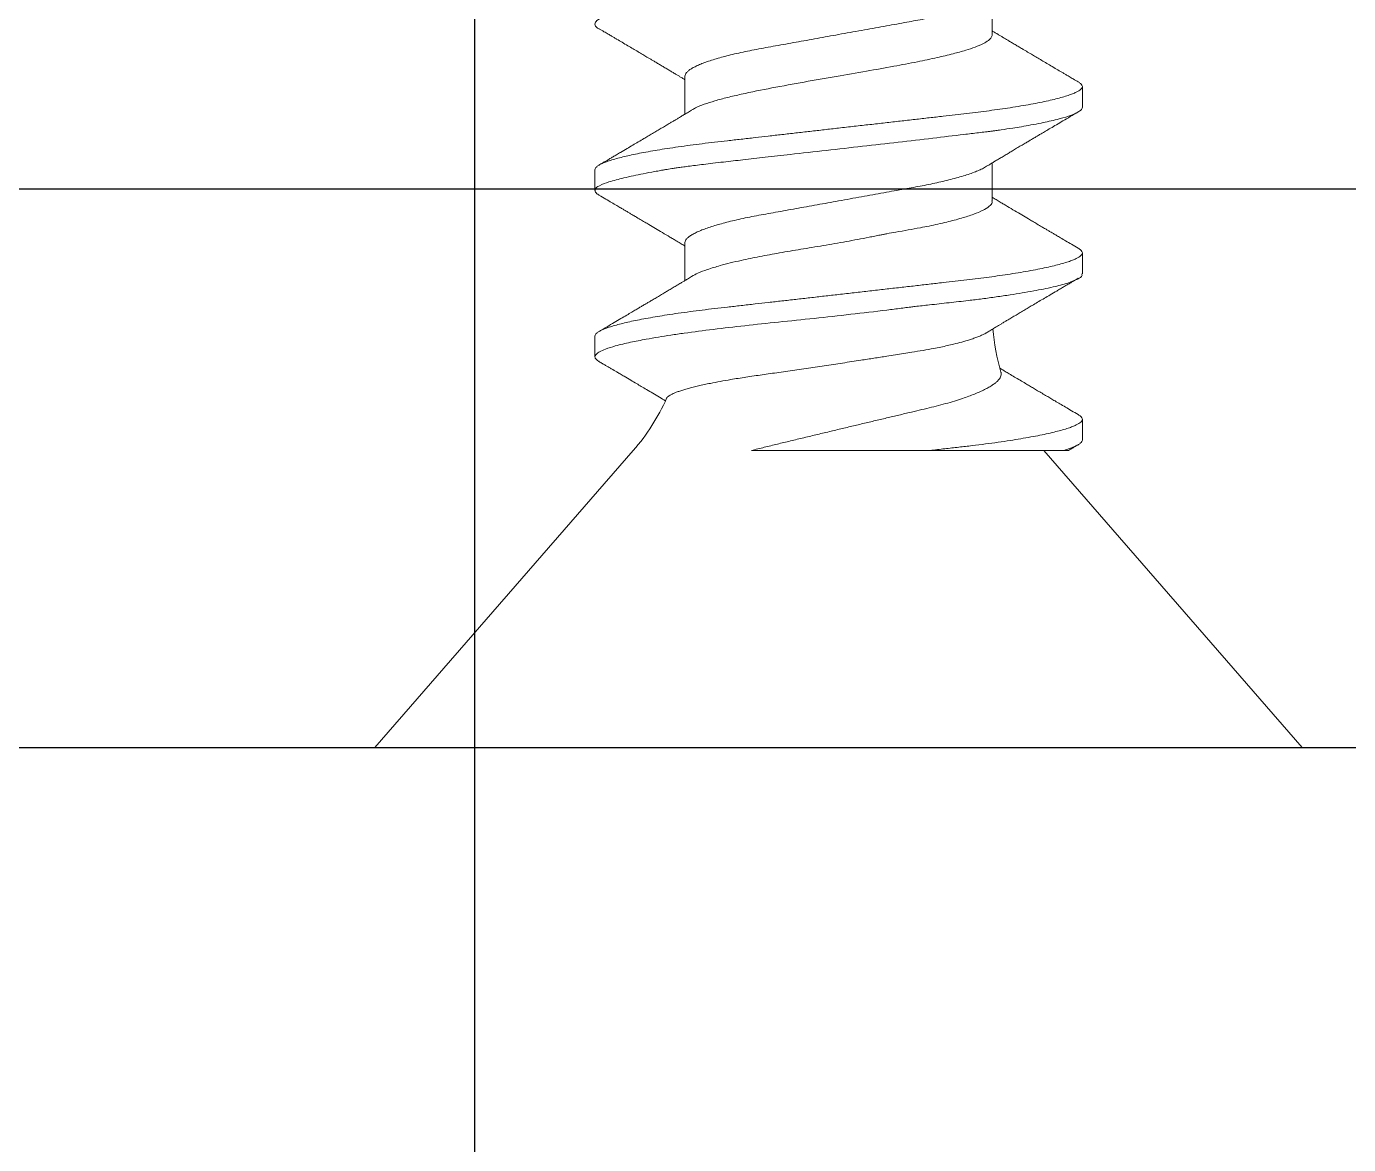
# Model space of a CAD drawing. Extents: x -82 to 113, y -82 to 93.
# Drawn here: x 8.2933 to 8.7381, y 75.648 to 76.0244 of the extents above; entities that cross this region are included whole.
import ezdxf

# ---------------------------------------------------------------- set-up
doc = ezdxf.new("R2010")
doc.units = 0
doc.header["$MEASUREMENT"] = 0
doc.linetypes.add('SLD-Solid', pattern=[0])
doc.layers.get('0').update_dxf_attribs({"linetype": 'CONTINUOUS'})
for name, color, linetype in [('Ballons', 7, 'CONTINUOUS'), ('HANDLE_SET', 7, 'CONTINUOUS'), ('INERTIA', 7, 'CONTINUOUS'), ('VENT', 5, 'CONTINUOUS')]:
    doc.layers.add(name, color=color, linetype=linetype)

# ---------------------------------------------------------------- blocks, each defined once
blk = doc.blocks.new('FGSFG FG')
at = {"layer": 'HANDLE_SET', "color": 7}
blk.add_line((-67.66218615209425, 44.74863545115808), (-67.66218615209425, 43.99863545115809), dxfattribs=at)
blk = doc.blocks.new('NO 8 2 IN')
at = {"color": 7, "linetype": 'SLD-Solid', "lineweight": 15}
for p, q in [((0.09999999145821903, 0.06907132791545934), (0, 0.1559999962080667)), ((0, 0.1559999962080667), (0, -0.1559999962080667)), ((0.1384999867029961, 0.08200000106232608), (0.1314999609012233, 0.08200000106232608)), ((0.1944999731197044, 0.08200000106232608), (0.1875306736296523, 0.08200000106232608)), ((0.1699999561460004, 0.05168910871633869), (0.1572065172702253, 0.05168910871633869)), ((0.2260000158951954, 0.05168910871633869), (0.2132065770194203, 0.05168910871633869)), ((0.09999999145821903, -0.0307500003983705), (0.09999999145821903, 0.02933834087264842)), ((0.09999999145821903, -0.07558210228577167), (0.09999999145821903, -0.0307500003983705)), ((0.1839741213819082, -0.05168910871633869), (0.196793446625307, -0.05168910871633869)), ((0.2399999941662543, -0.05168910871633869), (0.2527934330420152, -0.05168910871633869)), ((0, -0.1559999962080667), (0.09999999145821903, -0.06907132791545934)), ((0.1035000043591197, -0.08200000106231897), (0.1104999568283915, -0.08200000106231897)), ((0.1594741777406909, -0.08200000106231897), (0.1665000165776007, -0.08200000106231897)), ((0.2154999771925361, -0.08200000106231897), (0.2225000029943089, -0.08200000106231897))]:
    blk.add_line(p, q, dxfattribs=at)
for centre, radius, start, end in [((0.1464909014147793, 0.122552921110632), 0.07086385199297013, 228.9999571178341, 245.9076198979375), ((0.1464906196880236, -0.122551620626524), 0.07086249542723853, 94.49494487885796, 106.5443018557016)]:
    blk.add_arc(centre, radius, start, end, dxfattribs=at)
for points, knots in [([(0.1299447988665889, 0.08061997533783227), (0.1297125498309271, 0.08022454601310613), (0.1292794363266125, 0.0794871230134575), (0.1286765320544703, 0.07846125738213061), (0.1281557673755742, 0.07757553814359142), (0.1277235673456119, 0.07684071070507059), (0.1273857579292326, 0.07626646625949007), (0.1271308022831334, 0.07583327076351765), (0.1269131362403471, 0.0754635098300227), (0.1266878004353487, 0.07508067884962344), (0.1263028386792371, 0.07442703338222145), (0.1257303569399539, 0.07345512247375297), (0.1248012390435491, 0.07187917074166705), (0.1237142603298338, 0.07003719862174052), (0.122576220165115, 0.06811119564801515), (0.1215190573926179, 0.06632444636067447), (0.1204398166227634, 0.06450268312571694), (0.1192241471490405, 0.06245388409161734), (0.1179699605253148, 0.060343849567154), (0.1171215001429715, 0.05892055062211199), (0.1167239782613052, 0.05825370454823542)], [0, 0, 0, 0, 0.052951633487915, 0.09874774064774608, 0.1373950152316767, 0.1715898868685709, 0.1971836595412016, 0.214323016673465, 0.2296294981522495, 0.2467269079935748, 0.2656160702182413, 0.3172203308732761, 0.3769710709881109, 0.4768559678760206, 0.5641776612114412, 0.6352811096464577, 0.7165722772879081, 0.8086716328903992, 0.9103585575796975, 1, 1, 1, 1]), ([(0.1299431855518947, 0.08059290648386508), (0.1299875694401464, 0.08067640386862962), (0.1301596087130577, 0.08100005350667061), (0.1305082315479069, 0.0814471984310714), (0.1309820910516208, 0.08190183308330035), (0.1313426805076432, 0.08197018681770629), (0.1314999609012233, 0.08200000106232608)], [0, 0, 0, 0, 0.1299555311910489, 0.5037290778495254, 0.7835386347135991, 0.9999999999999999, 0.9999999999999999, 0.9999999999999999, 0.9999999999999999]), ([(0.1314999609012233, 0.08200000106232608), (0.1316364636657994, 0.08197794809272096), (0.1320094223726613, 0.08191769402350957), (0.1326290693128129, 0.08135986247133076), (0.1333862360036449, 0.08020409605542511), (0.1342962284850273, 0.07805747952176745), (0.1353637434406778, 0.07457881843013325), (0.1364353442409794, 0.07000849029981993), (0.1373829724405482, 0.06516096060795462), (0.1381702610262892, 0.06062636382955588), (0.1388438321155832, 0.05634578328879059), (0.1397346232057544, 0.05021261454692905), (0.1408110820900959, 0.04192058922216546), (0.1420426435752091, 0.03134494368170238), (0.1432457296283189, 0.02000551506457526), (0.1444628215725743, 0.008122608033581002), (0.1458021682936135, -0.004044253345163895), (0.14685403748868, -0.01299416327996283), (0.1475591487180452, -0.018647184994947), (0.1478511435030896, -0.02096255229930932), (0.148099209962183, -0.02284132925982618), (0.1482922125301513, -0.0243963945645973), (0.1485791460729757, -0.02684890828478359), (0.1490587024251795, -0.03114149814172151), (0.1497239600494993, -0.03711338766553496), (0.1503916510422414, -0.04303109446784248), (0.1510445213328495, -0.04831715250525548), (0.151674554843737, -0.05302022063921896), (0.1525268298038895, -0.05880553053658133), (0.1535825344117399, -0.0652216992434731), (0.1548641900947132, -0.07161952066379484), (0.1561319660665959, -0.07675906902191088), (0.1573443098650387, -0.07967133767331802), (0.1584749804905243, -0.08208131755350934), (0.159313626932061, -0.08184188260664627), (0.1594741777406909, -0.08179604508510607)], [0, 0, 0, 0, 0.002436779833174595, 0.006657874353961282, 0.01421868672516791, 0.02720914922809306, 0.04803453915741253, 0.07925373188742067, 0.1110036170072214, 0.1362896439037511, 0.1614808382700574, 0.1884259294866023, 0.2470211783691986, 0.310873626941449, 0.3786587705491661, 0.4507630535462064, 0.5243010734706199, 0.5973605121414352, 0.6117728129017896, 0.6260887239669889, 0.6390577504357349, 0.6456328726961934, 0.6540867167948796, 0.6831765518514848, 0.7228072355027095, 0.7614499417818135, 0.7895788492458958, 0.817976354200703, 0.8462139143229713, 0.8941357350118423, 0.9337005836036578, 0.9641695958357658, 0.9851582280043747, 0.997158685260716, 1, 1, 1, 1]), ([(0.1384999867029961, 0.08200000106232608), (0.1386724533317647, 0.08196349449168139), (0.1390750389981577, 0.08187827787802604), (0.1395935395387795, 0.08133528623178421), (0.1401260676283727, 0.08054913797776919), (0.1406738676803769, 0.07943017572898725), (0.1412393541392873, 0.0779987143192784), (0.1418176163282965, 0.07624207688603235), (0.1423861553527388, 0.07423774006008443), (0.1429446992836318, 0.07200956100077605), (0.1434914148396729, 0.06958508378651374), (0.1440369570233315, 0.06692234421613108), (0.1445784114934554, 0.06403632103381796), (0.1451129076828721, 0.06094410050750554), (0.1456550429188326, 0.05755774962437243), (0.146199130694356, 0.05388883276329182), (0.146740191113139, 0.04995242542441503), (0.1472620707602061, 0.04587420180742185), (0.1477613060913683, 0.0416660950228831), (0.1482524455834806, 0.03730864464659334), (0.1487691901920414, 0.03278019303169089), (0.1492893549812635, 0.02820666911772207), (0.1498119487666969, 0.02361622612641412), (0.150333042036749, 0.01903810337838507), (0.150865023634168, 0.01436439371811815), (0.151405313278417, 0.009617549077468368), (0.1519512210050209, 0.004821245794730089), (0.1525165641184998, -0.0001460674672060236), (0.1530984129399258, -0.005256937378653959), (0.1536929519735111, -0.01048157883129619), (0.154280420808206, -0.01564220882433176), (0.1548569867459122, -0.02070850073974384), (0.1554197600636087, -0.02565189376670673), (0.155965377173473, -0.03044628400747484), (0.1564776976149176, -0.03494768042786944), (0.1569567676392438, -0.03915307391722678), (0.1574034921650735, -0.04309137360620952), (0.1578685777227378, -0.04691145458202328), (0.1583504994022462, -0.05062655602603883), (0.1588491058451211, -0.05421831211912576), (0.1593765234118365, -0.05776147172468882), (0.1599320456369071, -0.06122188913800386), (0.1605159464188546, -0.0645643491340806), (0.1611072280618941, -0.06765779615168555), (0.1617024122780606, -0.07048063475897948), (0.1622977060630717, -0.0730144936060384), (0.1628891951140332, -0.07524463005788817), (0.1634604314268273, -0.07711913286951955), (0.1640064398629306, -0.078649123824448), (0.1645205388039699, -0.07985124339052163), (0.1650195519624447, -0.08078510229420033), (0.1655054480254137, -0.08145634388016987), (0.1659824208546183, -0.08188354207678827), (0.1665162083721441, -0.0820560899478977), (0.167074405963092, -0.0818554446765134), (0.1675958362830414, -0.08134711625199031), (0.167887282997313, -0.08088549119509736), (0.1680552519447076, -0.08061944367730689)], [0, 0, 0, 0, 0.003053041804796326, 0.00712665910098148, 0.01268559978564752, 0.01994020228874575, 0.02898601760754042, 0.03985719242252929, 0.05254717717395674, 0.0657438896532322, 0.08038401086266905, 0.09639812591051766, 0.1137011059747596, 0.132194258165944, 0.151767711231826, 0.1742126885035008, 0.1976387190599179, 0.2218774245609422, 0.2467585352297642, 0.27241052834526, 0.2992512803969839, 0.3271814543469561, 0.3536304652481539, 0.3807726868013054, 0.4084838705592577, 0.4366304165320674, 0.4650714020994958, 0.4936608940648544, 0.5248443302132466, 0.5558350544333416, 0.586444485761449, 0.6164915792168411, 0.6458066343717163, 0.67423390543532, 0.7016344910244031, 0.7257463716358454, 0.7489179427877765, 0.7715709978855789, 0.7936484484721212, 0.8150192993110256, 0.8355541922772367, 0.8568551435520806, 0.8768583401784471, 0.8954227787920458, 0.9124243029017604, 0.9277587137155479, 0.9413449981261897, 0.9531286887944926, 0.9623258344785964, 0.9699960242205882, 0.9761804016872487, 0.9809714226218694, 0.9845576800229517, 0.9873326926523425, 0.9903857344571387, 0.9944590280687077, 1, 1, 1, 1]), ([(0.1585581816556783, 0.04944529963701427), (0.1582751427767448, 0.04991459924142561), (0.1577661794655398, 0.05075849843116487), (0.1570898715445423, 0.05188271974578385), (0.15656814018989, 0.05275120139005196), (0.1561493738144293, 0.05344880841722244), (0.1557814272143361, 0.05406251989347055), (0.15527681435006, 0.05490470263161029), (0.1546197799976454, 0.05600267660661018), (0.1538525326135129, 0.05728696805380906), (0.1530783336776267, 0.05858471920861774), (0.1522775098240174, 0.05992870762505476), (0.1514355825819109, 0.0613440719800451), (0.150634380117836, 0.06269238397034371), (0.1499411320294541, 0.06386077220327024), (0.1492873038551465, 0.06496333111261521), (0.1486607893394591, 0.06602100766960461), (0.1480157040080456, 0.06711069644481427), (0.1473249054005237, 0.06827870804414005), (0.1464981405700314, 0.06967756395935965), (0.1454967232556896, 0.07137399886901363), (0.1443367208653399, 0.07334107812047108), (0.1430350929195612, 0.07555094294074394), (0.1415920095987246, 0.07800375073652077), (0.1405835740670653, 0.07972045016553153), (0.140055588732551, 0.08061926034609002)], [0, 0, 0, 0, 0.04535345663950105, 0.08155503424704788, 0.1085721063550159, 0.1291963390448691, 0.1488883750525349, 0.1677883074909219, 0.2104441494341459, 0.2547773163689263, 0.291591385263214, 0.3354985098773619, 0.3842465686158539, 0.427876049384909, 0.4652912663249477, 0.4966754030620166, 0.5339551830299409, 0.5670227377277334, 0.6014694237008759, 0.6462538896925416, 0.7014923322669651, 0.764493193833135, 0.8352364602527409, 0.9137349588359955, 1, 1, 1, 1]), ([(0.1859447852832972, 0.08061997533783227), (0.1854987370311392, 0.0798605874926821), (0.1846644708022325, 0.07844026663996573), (0.1834985453055253, 0.07645805937747241), (0.1825056011985851, 0.07477097622028595), (0.1816964297309909, 0.07339763827524592), (0.1810647352047283, 0.07232606529125718), (0.1806036998431466, 0.07154459439895788), (0.1802572132997824, 0.07095722785863501), (0.1798812733840123, 0.07032047961087784), (0.1793748396967487, 0.06946275551907632), (0.1786368711558026, 0.06821401677982664), (0.1777834277493611, 0.06677086193786153), (0.1768933939120672, 0.06526808859693034), (0.1758874750275652, 0.06357147135791763), (0.1747131245221993, 0.0615937896635117), (0.1733083178176855, 0.0592326989576506), (0.1721054308901131, 0.05721611705328655), (0.171130680891622, 0.05558555559330358), (0.1703761648306568, 0.05432524166808861), (0.1695961707043381, 0.0530243120687075), (0.1690542991302664, 0.0521231110821887), (0.1687933434182298, 0.05168910871633869)], [0, 0, 0, 0, 0.07855665305330145, 0.1469284149919592, 0.2051272519098963, 0.2531707687087102, 0.289109734572279, 0.3160815592401963, 0.3341030798233538, 0.3499382067705092, 0.3820387193985366, 0.4229511664051016, 0.4793200299279122, 0.5315903441337353, 0.5787415364537605, 0.6552549865268392, 0.7367524087462035, 0.823804968781845, 0.8647005193028802, 0.9062023659542691, 0.9548287277804288, 1, 1, 1, 1]), ([(0.1859334187479362, 0.08040543198292482), (0.1861196361583666, 0.08085359655296287), (0.1864749550411773, 0.08170873321265759), (0.1882620776532917, 0.08221995883975097), (0.1894686769048093, 0.0798906941597437), (0.1905897427781156, 0.07683565036900575), (0.1918830559375806, 0.07177886968232627), (0.1929600939354401, 0.06667695787758277), (0.1937577934030514, 0.06250648479764465), (0.1941826019197492, 0.06018672041349049), (0.1944012612399462, 0.05897019422796035), (0.1945118328769695, 0.05834831387994655), (0.1945674848652459, 0.05803402866639829), (0.1945954487009658, 0.05787606271369583), (0.1946093850147577, 0.05779685903329579), (0.1946165259085433, 0.05775723679581546), (0.1946198490897757, 0.05773737016547642), (0.1946216735791069, 0.05772746443656018), (0.1946225609167982, 0.05772250534772638), (0.1946229279173792, 0.05772001085842504), (0.1946232301172017, 0.0577187850654326), (0.1946233165916738, 0.0577180700119726), (0.1947209958427152, 0.05702696801402851), (0.1949248577006131, 0.05588430017559887), (0.1951644725724293, 0.05417322055102858), (0.1954019510017275, 0.05248066189087552), (0.1956716635659035, 0.05045441822469598), (0.1959779717918764, 0.04807510124999226), (0.1963192050665725, 0.04532145000873555), (0.196696248048454, 0.04217242774323182), (0.1972041106585039, 0.03775874770224874), (0.1978693095566086, 0.03189945279162743), (0.1987210530588328, 0.02442027460490692), (0.1997856401368665, 0.01507840908119107), (0.201013974500114, 0.004154482848683472), (0.2023642938469266, -0.00797896947200627), (0.2037117056918021, -0.0199355513148376), (0.2050559408335175, -0.03130181513937913), (0.2061423988932489, -0.04029355025215864), (0.2068464904444625, -0.04621267020578301), (0.207182881480648, -0.04903106527036272), (0.20734677201213, -0.0504007822745578), (0.2074274747035361, -0.05107528508192871), (0.2074676291717878, -0.05140987193885849), (0.2074876367588274, -0.05157649266102027), (0.2074975179770746, -0.0516596445779598), (0.2075025413622598, -0.05170116625316723), (0.2075049399829254, -0.05172193237392975), (0.207506297543091, -0.05173229395313683), (0.2075068482378697, -0.05173749104559278), (0.2075072010736534, -0.0517400793280629), (0.2075073722117082, -0.05174137638392295), (0.2075286788594894, -0.05190395744559595), (0.2075740186369615, -0.05228346153829477), (0.2076624846159518, -0.05293192817538284), (0.2077742083233858, -0.05373973628977069), (0.2080480813568215, -0.05564665243461064), (0.2084454566837763, -0.05825271362298423), (0.2089959074102268, -0.06160688612572329), (0.2095545891959887, -0.06478113718998912), (0.2103326379088486, -0.06881495172729757), (0.2112668839499179, -0.07305321228755446), (0.2123564293968627, -0.07695060474728876), (0.2133058747364203, -0.07952319469882951), (0.2141273778764941, -0.0810088215803475), (0.214824916788487, -0.08184629966500978), (0.2153167813864059, -0.0819582900521425), (0.2154999771925361, -0.08200000106231897)], [0, 0, 0, 0, 0.00828845074597428, 0.01581507901074782, 0.02672048620210647, 0.04707251799393015, 0.0772242874328945, 0.1167162054532447, 0.1397296114376892, 0.1520024881708002, 0.1583234966551467, 0.1615291671475165, 0.1631432034974336, 0.1639530187747391, 0.1643586538577426, 0.1645616438710066, 0.164663117785229, 0.1647139165341493, 0.1647392916513048, 0.1647519792098827, 0.1647583631516287, 0.1647615185161206, 0.1647646738806126, 0.1770703859857242, 0.1852252404355373, 0.1952377209554454, 0.2072160027368819, 0.2212785303797302, 0.2375498642842925, 0.2561556074799554, 0.2772168201182965, 0.3159109080403847, 0.3601644708532791, 0.4099855791710543, 0.4817471341042423, 0.5540524004884345, 0.6253140839090918, 0.693968950102401, 0.7559244503271453, 0.7850618748224619, 0.7991050819273968, 0.8059875154392655, 0.8093929673849519, 0.8110866669125101, 0.8119312313364307, 0.8123528993218769, 0.8125635995347241, 0.8126689228853424, 0.8127215972148591, 0.812747908782662, 0.8127610910324318, 0.8127676688001978, 0.812770984399727, 0.8156531777654309, 0.8195086413399334, 0.8243141526137772, 0.8300368084685774, 0.8534873806216131, 0.8708087910204382, 0.8899881601963752, 0.9103302561517586, 0.9432762245736602, 0.9664544181845162, 0.9818009556243544, 0.9912697367405409, 0.9967483985993791, 1, 1, 1, 1]), ([(0.1944999731197044, 0.08200000106232608), (0.1946724395910167, 0.0819634944153691), (0.1950750248898316, 0.08187827762357358), (0.1955935293579785, 0.08133528788073363), (0.1961260399871065, 0.08054911909237461), (0.1966739699068825, 0.07943021710258336), (0.1972392826470326, 0.07799867384084536), (0.1978177403223924, 0.07624211343684095), (0.1983860834850617, 0.0742377099004159), (0.198944792480404, 0.07200957655027196), (0.1994914843928086, 0.06958509003885638), (0.2000369198201923, 0.06692233457100372), (0.2005784052254, 0.06403632246496471), (0.2011128918605323, 0.06094410007741402), (0.2016550304802109, 0.0575577498124531), (0.2021991148518936, 0.05388883248056686), (0.2027401857205291, 0.04995242639713382), (0.2032620257012923, 0.04587419517077507), (0.2037614165918455, 0.0416661066493873), (0.2042524025379606, 0.03730863846258359), (0.2047691634224407, 0.03278018876141431), (0.2052894296799224, 0.02820667359839035), (0.2058120277830966, 0.02361623110243016), (0.2063330033237065, 0.01903809773572362), (0.2068650168966144, 0.01436439449735616), (0.2074052983954147, 0.00961754892951916), (0.2079512056261024, 0.004821245590356682), (0.2085165593885563, -0.0001460664595427374), (0.2090983627939522, -0.005256944322312052), (0.2096930744178138, -0.01048156613112639), (0.2102803376687774, -0.01564222230566514), (0.2108571173051956, -0.02070848711557716), (0.2114196773607091, -0.02565190719777632), (0.2119654983781913, -0.03044627145064993), (0.2124776541132718, -0.03494768660659275), (0.2129567595767554, -0.03915307331732976), (0.2134034836199561, -0.04309137293157761), (0.2138685399130935, -0.04691146087482423), (0.2143505764049962, -0.05062655074909372), (0.2148491857134331, -0.05421830535979666), (0.2153764858110918, -0.05776147895769412), (0.2159320351535712, -0.06122188876801715), (0.2165159426805729, -0.06456434732837124), (0.2171071779354321, -0.06765780784746056), (0.2177025227552747, -0.07048061714208131), (0.2182976618040726, -0.0730144912298627), (0.218889202454335, -0.07524467238338417), (0.2194603756684614, -0.0771190140934479), (0.2200065441193999, -0.07864946680057017), (0.2205204972812851, -0.07985019034840946), (0.2210195717223229, -0.08078796935416932), (0.2215053705223653, -0.08144908706278642), (0.2219826032604715, -0.0819015272481991), (0.2223428653778967, -0.08197009393362009), (0.2225000029943089, -0.08200000106231897)], [0, 0, 0, 0, 0.003092211960889366, 0.007218093272949579, 0.01284835449243052, 0.02019623040529291, 0.02935793955914598, 0.04036872856413336, 0.05322140404884617, 0.06658753559661566, 0.08141548778566562, 0.09763497398407892, 0.1151599491840987, 0.1338903662751096, 0.1537149443700252, 0.1764478879780453, 0.2001744716654723, 0.2247241568184872, 0.2499245408459148, 0.2759055964700662, 0.3030907121154588, 0.3313792762151861, 0.3581676247186004, 0.3856580282799504, 0.4137247431647994, 0.4422324059089231, 0.4710382858719559, 0.4999945775519937, 0.5315780934043494, 0.5629664742599616, 0.5939685714776743, 0.6244012149028942, 0.6540923292556502, 0.6828843681624209, 0.710636450537171, 0.7350576836526515, 0.7585265432522926, 0.7814702342997147, 0.8038309921977519, 0.8254760284611354, 0.8462743171868967, 0.8678485570832902, 0.8881083922964533, 0.9069110104060327, 0.9241307525691965, 0.9396618015085887, 0.9534223963005208, 0.9653572702910124, 0.9746725628390976, 0.982440985732714, 0.9887047080122521, 0.9935571971644248, 0.9971898053345207, 0.9999999999999999, 0.9999999999999999, 0.9999999999999999, 0.9999999999999999]), ([(0.2145581680723865, 0.04944541880229991), (0.2142686400721203, 0.04992542724144755), (0.2137245327420061, 0.05082750272296721), (0.2129625629810761, 0.05209443977540928), (0.2122903066046717, 0.05321388823499973), (0.2117150894972468, 0.05417308645723296), (0.2112441672071128, 0.0549593739252785), (0.2108828076796669, 0.05556322051402418), (0.2105846219638892, 0.05606190971386837), (0.2103027014240695, 0.05653344146090689), (0.2098621969952603, 0.05727086492894529), (0.2092354644543946, 0.058321036297734), (0.2084235218462283, 0.05968358621989722), (0.2075511442351399, 0.0611495188578175), (0.2066663960480639, 0.06263858385263177), (0.2057957673301729, 0.064105624343334), (0.2048609539340305, 0.06568267401308958), (0.2038598987976741, 0.06737385458737322), (0.2027435596634746, 0.06926198711898479), (0.2015705269090944, 0.07124876558584248), (0.2004957932337703, 0.07307117943434349), (0.1995711930316588, 0.07464081680205226), (0.1988684376678407, 0.07583450308310091), (0.1983105823836979, 0.07678251193065933), (0.1978325903011182, 0.0775952247421472), (0.1973601673342102, 0.07839873000839503), (0.1967546837782095, 0.07942900343806514), (0.1963041988024798, 0.08019603931966657), (0.1960554284842857, 0.08061961784196114)], [0, 0, 0, 0, 0.04638931106497526, 0.08717900916700264, 0.1223457520499977, 0.1544493385077542, 0.179735843651239, 0.1981921044173112, 0.2126846362417376, 0.2278193171175553, 0.2436559307265851, 0.2837685531044215, 0.3290253654290668, 0.3749147277546143, 0.4249369697267653, 0.4723623893799598, 0.516088022955769, 0.5766499547158492, 0.6349953304596156, 0.6976062620478647, 0.7675830502767281, 0.8100799003537368, 0.8483611876967184, 0.8822136101766628, 0.9011068318196931, 0.9263866996815209, 0.9593486905652312, 1, 1, 1, 1]), ([(0.2419444783700726, 0.08061945284386951), (0.2416152454750886, 0.08005896421243364), (0.2410101880525986, 0.07902890976819776), (0.240182222558218, 0.07762032589536005), (0.2395114615505634, 0.07648017242592431), (0.2389515204671824, 0.07552867039191113), (0.238261663800543, 0.07435693939037691), (0.2373555132192564, 0.07281911287960696), (0.2362705349709415, 0.0709794138930846), (0.2352099815430648, 0.0691836210630612), (0.2342256823475566, 0.06751850737203569), (0.2333021447591506, 0.06595826573929742), (0.2325292466875624, 0.06465394060716534), (0.2319106502591524, 0.06361083067550766), (0.231387069262297, 0.06272893406654845), (0.2307938994847945, 0.06173018751030668), (0.2301228175724503, 0.06060155270038337), (0.2293857665830643, 0.05936340536116091), (0.2286654846046758, 0.05815504615650724), (0.2279757864084786, 0.05699945266039919), (0.2273288226843846, 0.05591690388867931), (0.226736778181845, 0.05492752602823714), (0.2261876727602186, 0.054010835796241), (0.2256452364127028, 0.05310659264494433), (0.2251850428913258, 0.0523400228385853), (0.2248867714634457, 0.05184428894639126), (0.2247934031674248, 0.05168910871633869)], [0, 0, 0, 0, 0.05798278056688087, 0.1065595579678129, 0.1457438244077867, 0.1759787351341895, 0.205039203840503, 0.2670312306108032, 0.3351953491814032, 0.3955528616782219, 0.453064709967873, 0.5077330740497118, 0.5572797508866224, 0.588302865879605, 0.6159093724921063, 0.6487641452986564, 0.691918599283594, 0.7330355300105705, 0.7772940881106765, 0.8174002650303623, 0.8530774640124992, 0.8897875925122344, 0.920246786720192, 0.9483935866422538, 0.983845576783449, 0.9999999999999999, 0.9999999999999999, 0.9999999999999999, 0.9999999999999999]), ([(0.2418583860312822, 0.08044668150640888), (0.2419908075329715, 0.08073837739111411), (0.2423080229324626, 0.08143713420486165), (0.2435164806950638, 0.0823329627347249), (0.2450663089197604, 0.08106903459478332), (0.2460121028404956, 0.07885043988223828), (0.2471833958587411, 0.07536928574950963), (0.2482819384983657, 0.07063574902038994), (0.2494305737246663, 0.06469987939112798), (0.2505727681506045, 0.05766278169776484), (0.2517238628420273, 0.04964080951715033), (0.2528763008086514, 0.04077087431464577), (0.2540310104207748, 0.03120402086310747), (0.2551867109316248, 0.02110370134443684), (0.256343302238804, 0.01064255364394029), (0.2575000514641204, -5.922218306864124e-07), (0.2586568401100067, -0.01064372633091892), (0.2598133151153945, -0.02110483728161938), (0.2609690079959819, -0.03120516493859782), (0.2621238473356584, -0.04077174245914961), (0.2632762149043231, -0.04964225083087825), (0.2644274520352212, -0.05766202130397602), (0.2655692215019343, -0.06470543813438212), (0.2667187519750485, -0.07062252184277185), (0.2678149447957594, -0.0754061753283537), (0.2689921625994884, -0.0787659057995711), (0.2699256864933659, -0.08123468216974317), (0.2710812619041576, -0.08179645346448439), (0.2714999636092443, -0.08200000106231897)], [0, 0, 0, 0, 0.005731298002636907, 0.01372931104224348, 0.02172863696629606, 0.03580593406336473, 0.05719255874472253, 0.08589739595059429, 0.1215754975479867, 0.163690588611601, 0.21156628085104, 0.2644134466292044, 0.3213500261538834, 0.3814194607188472, 0.4436090060473239, 0.5068679900133989, 0.5701269144684668, 0.632316231639312, 0.692385371917567, 0.7493216023164344, 0.8021682607613123, 0.8500433666612958, 0.892157696770379, 0.9278350583963333, 0.9565391878446776, 0.9779249707449816, 0.9920015151735662, 1, 1, 1, 1]), ([(0.1396471267844674, -0.04975823685526848), (0.1395980440695297, -0.04968491904382688), (0.1392444091671905, -0.04915667326277173), (0.1388019352343122, -0.04817400465510957), (0.1382234399087992, -0.04682640703359198), (0.1377204672155585, -0.04546153067875736), (0.1371238022764203, -0.04367069021395054), (0.1364590525230227, -0.04139536371487651), (0.1358243360302254, -0.03892106878618762), (0.1352730506789612, -0.03654108650825805), (0.1347982649607928, -0.03431827903973783), (0.1342589062599586, -0.03159554005917187), (0.1336809733960678, -0.02834102249840242), (0.1331308644804921, -0.02495909155334886), (0.1326329109833324, -0.02184810755625932), (0.1321879266349555, -0.01905599337845842), (0.1316616892370348, -0.01573054287977982), (0.1310553379012163, -0.01186575890820762), (0.1304447378582836, -0.00793256003830578), (0.1299030649924049, -0.004410248969854536), (0.1294327156270185, -0.001327466834752045), (0.1289661578967127, 0.001754972182219205), (0.1285048583539492, 0.004827449241133763), (0.1280500416145145, 0.00788043229520241), (0.1275973219755855, 0.01094528005542372), (0.1271480030096939, 0.01401178789034674), (0.1267039246085631, 0.01706946495722406), (0.1262743921771516, 0.02004629027631921), (0.1258637571476271, 0.0229341197375561), (0.1254697672325591, 0.02572485134978564), (0.1250820221810045, 0.02846771662011349), (0.1246876384296343, 0.03115221276248548), (0.1242793144824219, 0.03376871550818805), (0.1238021734349104, 0.03666263480661058), (0.1232511999879478, 0.03977643679377252), (0.122678512305626, 0.04274269240734441), (0.1221685687241063, 0.04517690599789859), (0.1217329508437786, 0.04711936646771164), (0.1212994994995711, 0.04891495560929826), (0.1208694715169827, 0.05055830175189158), (0.1204446879714283, 0.05204488104441651), (0.1200224859383638, 0.0533827709250474), (0.1196037795573943, 0.05456429989184386), (0.1191896373890557, 0.05558271249213931), (0.1188095097772361, 0.05637212670361436), (0.1184677893428301, 0.05695781846203118), (0.1181693443380141, 0.05736595010641565), (0.1178817501528755, 0.05767850525747065), (0.1176623675990953, 0.0578051780970199), (0.1175639285581269, 0.05786201740637154)], [0, 0, 0, 0, 0.002396144937703339, 0.01726392849566633, 0.02910533053849014, 0.04228227320653589, 0.05675183980122555, 0.08038732786173633, 0.1066603082552872, 0.1261399656350116, 0.1467538343461324, 0.1684081703372942, 0.201544355582762, 0.2365477891364968, 0.2614937617278973, 0.287137986087849, 0.3133598763142207, 0.3529621889543364, 0.3934189285795177, 0.4214950475992312, 0.449779551613006, 0.4781396593608608, 0.5061910858517004, 0.5341866795833868, 0.5619969564880026, 0.5903588697210044, 0.6183856309546865, 0.6459379725940465, 0.6720693608615462, 0.6976299478006796, 0.722507090315647, 0.7473270534197997, 0.7713431614194415, 0.794450368839098, 0.827008196113337, 0.857248416658269, 0.8765201153252375, 0.8945733617233288, 0.9113289527132611, 0.9267004439013331, 0.9407190140001198, 0.9533279290265504, 0.9648084542246256, 0.9747659367680954, 0.9831802193377921, 0.9885960109379677, 0.9931508696013843, 0.9969267299689768, 1, 1, 1, 1]), ([(0.1585982211931452, 0.04945077665707487), (0.1589669598539842, 0.0487591183854903), (0.1598757309852203, 0.04705449899875447), (0.1610382660742147, 0.04382181202151259), (0.1621525714676011, 0.04018311630638038), (0.1631428766531684, 0.03637447998822552), (0.1641707711391689, 0.03196069220156517), (0.1653096418092304, 0.02643270681942056), (0.1665416796007122, 0.0197640303550557), (0.1677454486347045, 0.01261233320307298), (0.1689635420147226, 0.005116349881980398), (0.1703028085143927, -0.002554452484673675), (0.1713788430550238, -0.008319681698452541), (0.1721331888334845, -0.01212970771963029), (0.1724629569112892, -0.01375493850850518), (0.1727427396360213, -0.01510868529283727), (0.1730671583893013, -0.01686014785756385), (0.1735590170099925, -0.01963032732704306), (0.1742240727961644, -0.02339553733373378), (0.1748921643758337, -0.02712719753123594), (0.1755449651649315, -0.03045902307580661), (0.176175265089725, -0.03342444185630455), (0.1770287733343139, -0.03707797577596494), (0.1780886138805471, -0.04112535762924097), (0.1793733653781402, -0.04519676941853135), (0.1806613020453369, -0.04839717536654575), (0.1819021745026248, -0.05041008775238964), (0.1831078862257698, -0.05173541940039428), (0.1838155819296787, -0.05159254919622214), (0.1839741213819082, -0.05156054311820668)], [0, 0, 0, 0, 0.02229635122035441, 0.05495024653799604, 0.09754248202099548, 0.1306886683927287, 0.166966200248048, 0.2265783060167952, 0.2913754157420032, 0.3600534951580736, 0.4330742266607138, 0.507613460113902, 0.5817688713054165, 0.6000606838374876, 0.6182045546794356, 0.6289887207515606, 0.6394202882113558, 0.668921697019634, 0.7091003228036336, 0.7482903409820715, 0.7768622175076548, 0.8057723880411504, 0.8346002609751343, 0.8837241209251885, 0.9246536182772944, 0.9567821745319469, 0.9800164003250191, 0.9955232327555898, 0.9999999999999999, 0.9999999999999999, 0.9999999999999999, 0.9999999999999999]), ([(0.1699999561460004, 0.05168910871633869), (0.1701990604763779, 0.05165988593186199), (0.1706414863200933, 0.05159495055325891), (0.1712655563160865, 0.05113891801673276), (0.1719024551402413, 0.05045372663661141), (0.1725574369129106, 0.04948669589301602), (0.1732297966759546, 0.04825070010978294), (0.1738990576260164, 0.04677654665044884), (0.1745632179564041, 0.04508473779824129), (0.1752181497733147, 0.04319552339254784), (0.1758697708278447, 0.04109612261900963), (0.1765130834370723, 0.03880372635261864), (0.1771571295203529, 0.03628417275870532), (0.1777949493540802, 0.03355411181237145), (0.1784198679716553, 0.03063339267627896), (0.1790186140170391, 0.02759562205395838), (0.1795880113255208, 0.02443186711317935), (0.180184179845611, 0.02113302571257947), (0.1807947269175258, 0.01775094932452959), (0.181417122628261, 0.01430448059019795), (0.1820461292785041, 0.01082073013368046), (0.1826893475149376, 0.007258458489815212), (0.1833422438987213, 0.003642755608417758), (0.1840133076955084, -7.356837111416326e-05), (0.184697245033064, -0.003861738136656356), (0.1853888385117557, -0.007691231895385897), (0.1860687555100782, -0.01145722427629892), (0.1867320060549389, -0.0151300408071009), (0.1873733062913203, -0.0186826115132277), (0.1879782768789795, -0.02203042937325961), (0.1885439962470343, -0.02517159141861214), (0.1890832685487709, -0.02812846714307682), (0.1896520189761048, -0.03097719364724583), (0.190243500491448, -0.03372166754242301), (0.1908680016954065, -0.03638679165843683), (0.1915226664970646, -0.03894142113773569), (0.1922052964630296, -0.04135426742013237), (0.1928971237165769, -0.04354734885910005), (0.1935895190196959, -0.04550231408896366), (0.1942857849350048, -0.0471976508903893), (0.19488340937788, -0.04849061147184841), (0.1953005124808271, -0.04918513586031281), (0.195445448864163, -0.04942647152117985)], [0, 0, 0, 0, 0.00566026060955933, 0.01257755454612445, 0.02136583162493651, 0.03235186417804486, 0.04568991083375115, 0.06142382230094802, 0.07842263053957184, 0.09744104305761009, 0.1183588182746058, 0.1410211548612322, 0.1652460277758708, 0.1924203213244036, 0.2208648291774608, 0.2503102909643605, 0.2805996155186294, 0.3124184417675662, 0.3457875021348623, 0.3784819487597232, 0.4121656767026687, 0.4466130816256556, 0.481580247985756, 0.5168105189025834, 0.5541700672880936, 0.5912160727250024, 0.6276433147810053, 0.663163962733786, 0.6975140817900157, 0.7304600483750048, 0.7600578603531863, 0.7884178031360464, 0.8160627025145712, 0.8427901545798351, 0.8683749823175674, 0.894019792163275, 0.9178939516086508, 0.9397828710262831, 0.9595081757993047, 0.9769358974480694, 0.9919856083901544, 1, 1, 1, 1]), ([(0.2146315738910687, 0.04934902783248418), (0.2148672266435625, 0.04896095260343003), (0.2156486262760922, 0.04767413614077753), (0.2165944524444967, 0.04505248796986905), (0.2177529636320514, 0.04147265566660963), (0.2188527692088087, 0.03729335816569801), (0.2203489121077808, 0.03091030878375278), (0.2220825735767562, 0.02228285507489858), (0.224020999293657, 0.01160822733194067), (0.225857898927444, 0.0009841314817791158), (0.2275897978389168, -0.009060693187173285), (0.229212413218562, -0.01815833830932689), (0.2307236194359206, -0.02608884749388807), (0.2321221767043369, -0.03275930802923455), (0.2334074833220114, -0.03817708485667737), (0.2345780500018293, -0.04242387292888594), (0.2357045416107724, -0.04583252350648337), (0.2367710003458967, -0.04840883049578792), (0.2378179534872942, -0.05020404424771385), (0.2387193929027802, -0.05121593809945324), (0.2394189103271316, -0.05161324151176672), (0.2398420853941445, -0.05168493354950243), (0.2399607487479898, -0.05168807105284401), (0.2399999941662543, -0.05168910871633869)], [0, 0, 0, 0, 0.01292548520295224, 0.04285954346398697, 0.07896793737375757, 0.1203324461139702, 0.1659468600955296, 0.2658751852248246, 0.3711234048581339, 0.4752273569751342, 0.573222233944942, 0.6616938212419673, 0.7386601409287251, 0.8033546233621996, 0.8559645483274118, 0.8973674410955591, 0.9288884612055607, 0.9582597960566316, 0.97671683275157, 0.9878333912697322, 0.996617499472174, 0.9988813088146488, 1, 1, 1, 1]), ([(0.2260000158951954, 0.05168910871633869), (0.2261990919530632, 0.05165987825304796), (0.2266415047805168, 0.05159491849821052), (0.2272656081889295, 0.0511389688167796), (0.2279024301371635, 0.05045369016173851), (0.2285574311323728, 0.04948670407024025), (0.2292297791441342, 0.04825069685086447), (0.2298990510145984, 0.04677654962438993), (0.2305631808996225, 0.04508472109836958), (0.2312182539756975, 0.04319555432835642), (0.2318697224623492, 0.04109610397441088), (0.232513087366101, 0.03880373131433146), (0.2331570841447359, 0.03628415948701758), (0.2337950671339826, 0.03355413568529286), (0.2344197903923373, 0.03063336932188321), (0.2350187335678555, 0.02759564301069162), (0.2355879606565736, 0.02443185564454353), (0.2361841771879938, 0.02113302777238601), (0.2367947104184367, 0.01775094877481109), (0.2374171098442588, 0.01430448074089696), (0.2380461154760525, 0.01082073009233397), (0.2386893339801475, 0.007258458499059373), (0.2393422303470203, 0.003642755613988413), (0.2400132939311419, -7.356840379202367e-05), (0.2406972321860081, -0.003861738003671178), (0.2413888222265541, -0.007691232383479019), (0.2420687517217317, -0.01145722250686987), (0.2427319581734082, -0.01513005141695345), (0.2433734175070583, -0.01868259338285583), (0.2439782330709193, -0.0220304392780406), (0.244543996639095, -0.02517158878501391), (0.2450832295297971, -0.02812847698478294), (0.2456520955037291, -0.03097718569929242), (0.2462435793050304, -0.03372165709613739), (0.2468679657260964, -0.03638680271922823), (0.2475226588451562, -0.03894141972111242), (0.2482052813973894, -0.04135426780029405), (0.2488971107297857, -0.04354734862554466), (0.2495895044960434, -0.04550231460376608), (0.2502857740380904, -0.04719764935555304), (0.250883366019508, -0.04849056579168831), (0.2513004504022831, -0.04918503788979223), (0.2514453619483845, -0.04942632485620635)], [0, 0, 0, 0, 0.005659592803733912, 0.01257748662200169, 0.02136530131045112, 0.03235135701802889, 0.04568943178537589, 0.06142337641380454, 0.07842222047959149, 0.09744090238533508, 0.1183585144321641, 0.1410208987825648, 0.1652458227542229, 0.1924203323823928, 0.2208647541617125, 0.2503104126651163, 0.2805996757533017, 0.3124185690644866, 0.3457876997613474, 0.3784822152939385, 0.4121660142296507, 0.4466134917549514, 0.4815807318128295, 0.516811076981961, 0.5541707041075002, 0.5912167876236061, 0.6276441064546829, 0.6631648292717746, 0.6975151444377065, 0.7304610567565524, 0.7600589311159102, 0.7884189336709787, 0.8160640275179829, 0.8427915359147721, 0.8683762583937981, 0.894021122289224, 0.9178953320524458, 0.9397842976037765, 0.9595096439504025, 0.9769374023303202, 0.9919871449915968, 0.9999999999999999, 0.9999999999999999, 0.9999999999999999, 0.9999999999999999]), ([(0.09999999145821903, 0.02933834087264842), (0.1003556380265991, 0.02789231235811229), (0.1010704808810061, 0.02498582248076531), (0.1021369756305859, 0.0206085095608799), (0.1032151915623132, 0.01615907757388158), (0.1043025663742156, 0.01165093680986473), (0.1053961931133784, 0.0070990873253578), (0.1064680370577094, 0.002623327590477231), (0.1075155613420691, -0.001760891840419276), (0.1085354289085814, -0.0060385765022275), (0.1095504177278031, -0.01030224718420669), (0.1105561702006952, -0.01453344826985159), (0.1115473983286392, -0.01871244103638503), (0.1124769179072587, -0.02262238916510029), (0.1133292533355785, -0.0262585632766914), (0.1141171716110136, -0.02961041394463138), (0.1149122015784485, -0.03284982975447548), (0.115738760403957, -0.03594828137402573), (0.1165951167493233, -0.03888512088001761), (0.1174240512775384, -0.04147689029128543), (0.1182166811444176, -0.04373563773421552), (0.1189618863775479, -0.04567870760146064), (0.1197155351936203, -0.04746308427625223), (0.1204760110185674, -0.0490786296267629), (0.1212414926745851, -0.05051546584329714), (0.1219864940799908, -0.05172834409616911), (0.1227078412665463, -0.05272118337952492), (0.123400142568471, -0.0535038518664166), (0.1240869165492597, -0.05410364739793749), (0.1247744481434836, -0.05451926890983572), (0.1254607362159561, -0.05471482458002441), (0.1259901363040399, -0.05473126121112415), (0.1262488350280506, -0.05462726125139028), (0.1263069208916647, -0.05460391004429965)], [0, 0, 0, 0, 0.04979455728497521, 0.1000861153433865, 0.1506541723904279, 0.2028847523480591, 0.2551564508985452, 0.3071944267491959, 0.3567809395289562, 0.4058864334957479, 0.4542446352295242, 0.5033374924149574, 0.5513152221816184, 0.5978627077286396, 0.6377255122788706, 0.6762005066368156, 0.7129998788014735, 0.7492582866009742, 0.7834234848420626, 0.8152846246626174, 0.8402365752501456, 0.8634594948876644, 0.884862189156995, 0.9049939493873306, 0.9231470701316653, 0.9392756495280867, 0.9525503793438062, 0.9641409687557169, 0.974133686952637, 0.9829690954260165, 0.9907074295841221, 0.9979135305754155, 1, 1, 1, 1]), ([(0.09999999145821903, -0.0307500003983705), (0.1001882191106063, -0.03240208676329814), (0.1005560726325854, -0.0356307610855211), (0.101093461226867, -0.04037418992611208), (0.1016219237047267, -0.04493899078455144), (0.1021789700224645, -0.04934517557859408), (0.1027574500871538, -0.05359231382701779), (0.1033439732713646, -0.05755851920665123), (0.1039320879580856, -0.06122187900039222), (0.1045158380717197, -0.06456436719211212), (0.1051072680927945, -0.06765778660723498), (0.1057024233790429, -0.07048063465709475), (0.106297707985874, -0.07301449764886314), (0.1068892471804759, -0.07524460978597602), (0.1074603250849719, -0.0771191659240813), (0.1080064766705391, -0.0786491049483331), (0.1085205374355809, -0.0798512539397791), (0.1090195874849655, -0.08078506493730941), (0.1095053835410482, -0.08145639664370918), (0.1099824102826688, -0.08188350572958569), (0.1105161880137757, -0.08205609410359926), (0.1110744049359624, -0.08185546107998931), (0.1115959020134909, -0.08134707234594885), (0.1118873525907702, -0.08088536819555969), (0.1120553388604861, -0.0806192511795274)], [0, 0, 0, 0, 0.09046728945841906, 0.1768003299804715, 0.2597292597746375, 0.3404830221452511, 0.4184332596335861, 0.4929348718451923, 0.5586153901966077, 0.6202941113324139, 0.6775369675227236, 0.7299603969687558, 0.7772433580847958, 0.819136050624521, 0.8554701353599159, 0.8838295698564054, 0.9074802524765126, 0.9265495002509451, 0.9413215937667017, 0.95238068964796, 0.9609360335758776, 0.9703512230004293, 0.9829110393369586, 1, 1, 1, 1]), ([(0.1396348802592797, -0.04976561135340773), (0.1398600100323222, -0.0501389110818522), (0.14033969057391, -0.05093429506638358), (0.1410373948245365, -0.05209444344053082), (0.1417096602169607, -0.05321388647983127), (0.1422848690283018, -0.05417308966960377), (0.1427558097804962, -0.05495936609587915), (0.1431171311433559, -0.05556325012690166), (0.143415440726514, -0.05606186525890422), (0.1436972431338148, -0.05653346763243405), (0.1441377865770903, -0.05727085316653557), (0.1447644899852207, -0.05832104194510634), (0.1455764503499211, -0.05968358128034623), (0.146448801835632, -0.06114954397344263), (0.1473336688502087, -0.06263853839013933), (0.1482041805686691, -0.06410564834594368), (0.149139018187384, -0.06568266912976384), (0.1501400632457717, -0.06737385568927579), (0.1512564028391523, -0.06926198793664184), (0.1524294455994948, -0.07124876051204154), (0.1535041460341091, -0.07307120834547476), (0.1544288470721256, -0.0746408007022552), (0.1551316137491625, -0.07583448035435225), (0.1556893780194173, -0.07678252836798549), (0.1561673763076357, -0.07759522314581346), (0.1566397954822207, -0.07839873064328629), (0.15724528049779, -0.07942900321421575), (0.1576957652283966, -0.08019603924002894), (0.1579445354112465, -0.08061961784196114)], [0, 0, 0, 0, 0.03645118261822886, 0.07766597364795477, 0.1131992094050172, 0.1456373658201884, 0.1711873961919262, 0.1898360002772286, 0.2044806162458211, 0.2197719756763875, 0.2357736317534213, 0.2763042908630209, 0.3220327504845239, 0.3684003522746635, 0.4189449489644076, 0.4668635731270415, 0.5110448967044222, 0.5722379792225829, 0.6311914057180502, 0.6944548418712543, 0.765160898497859, 0.808101670179312, 0.8467819088573094, 0.8809860903953719, 0.9000762091785056, 0.925619533097653, 0.9589250398655084, 1, 1, 1, 1]), ([(0.1680551786122351, -0.08061997533783227), (0.1685012304448321, -0.07986058960074871), (0.1693355033704336, -0.07844027269084108), (0.1705013920437182, -0.07645802935813606), (0.1714944647894754, -0.07477102194875584), (0.1723035232305392, -0.07339761743415352), (0.1729352316776698, -0.07232606705071731), (0.1733962635729824, -0.07154459411647451), (0.1737427507568441, -0.07095722795373405), (0.1741186901011389, -0.07032047936819907), (0.1746251275951636, -0.06946275752846276), (0.1753630803356288, -0.06821399498197422), (0.1762166380228365, -0.06677090776641847), (0.1771065546308961, -0.0652680650322921), (0.1781124983911155, -0.06357147699617371), (0.1792868361114586, -0.06159378773228497), (0.1806916470654159, -0.059232699542342), (0.1818945328877817, -0.05721611698363205), (0.1828692830254965, -0.05558555560608625), (0.1836237990579406, -0.05432524166398167), (0.1844037931928995, -0.05302431206970937), (0.1849456647658201, -0.05212311108250844), (0.1852066204773166, -0.05168910871633869)], [0, 0, 0, 0, 0.07855665318757034, 0.1469284152430907, 0.2051283583201231, 0.2531707684522702, 0.2891097343772647, 0.3160815590912829, 0.3341030797052432, 0.3499382066794663, 0.3820387193623586, 0.4229511664388522, 0.4793211400608795, 0.5315903433331167, 0.5787415357337358, 0.655254985937593, 0.7367524082962547, 0.8238049684806883, 0.8647005190716233, 0.906202365793948, 0.954828727703219, 1, 1, 1, 1]), ([(0.1954417822398398, -0.04944529963700717), (0.1957248211168121, -0.04991459924260511), (0.1962337844244644, -0.05075849843446889), (0.1969100923662381, -0.05188271973666758), (0.1974318236681256, -0.05275120141246248), (0.1978505901837337, -0.05344880835588839), (0.1982185363201694, -0.05406252010921264), (0.198723151517683, -0.05490470145304016), (0.1993801718094517, -0.05600269843559857), (0.2001475093786524, -0.05728695059438138), (0.2009217088956063, -0.05858470146964834), (0.2017224365445145, -0.05992873262177767), (0.202564397582762, -0.06134406231561229), (0.2033655549953437, -0.06269241555325777), (0.2040589385988056, -0.06386072339810056), (0.2047126226292022, -0.06496338226217091), (0.2053392825879996, -0.06602095816587195), (0.2059842395613316, -0.0671107229501402), (0.2066750674544551, -0.06827870273743741), (0.2075018239420672, -0.06967756360487698), (0.2085032271680234, -0.07137402122330627), (0.2096633436759419, -0.07334103320894059), (0.2109648477404278, -0.07555097102926567), (0.2124079628864877, -0.07800374567573698), (0.2134163927802746, -0.07972044842641424), (0.2139443751629813, -0.08061926034609002)], [0, 0, 0, 0, 0.04535345644074328, 0.08155503388963783, 0.1085721058792077, 0.1291963384786768, 0.1488883744000439, 0.1677883067556017, 0.2104441485118918, 0.2547783527588112, 0.2915924214917643, 0.3354985105242705, 0.3842465690491282, 0.4278760496269807, 0.4652922987691492, 0.4966754036775964, 0.5339562145496424, 0.5670227387017471, 0.6014694245239282, 0.6462538903193316, 0.7014923326516751, 0.7644942215064536, 0.8352364609748052, 0.9137349592140468, 1, 1, 1, 1]), ([(0.224055531691377, -0.08061945284386951), (0.2243847236238423, -0.08005895450300216), (0.2249897172930559, -0.07902886258890618), (0.2258178182467105, -0.07762037272290456), (0.2264884638741336, -0.07648015139928788), (0.2270484196581322, -0.07552867238841543), (0.2277382734830837, -0.0743569397223709), (0.2286444038717121, -0.07281908686987748), (0.2297295111780784, -0.07097946405489353), (0.2307899190507499, -0.06918357082638238), (0.2317743563717443, -0.06751855323044964), (0.2326977896001097, -0.06595824989416599), (0.2334706571035525, -0.06465390656283176), (0.2340893834572597, -0.06361087372078345), (0.2346128486833692, -0.0627289084124456), (0.2352060395264743, -0.06173017432042371), (0.2358772026936862, -0.06060157330714588), (0.2366142381453784, -0.05936340218659808), (0.2373345291138378, -0.05815504834108509), (0.2380242154648329, -0.05699944776042543), (0.2386712073633106, -0.05591693047839641), (0.2392631308123896, -0.05492748014885507), (0.2398123520521693, -0.05401085927559279), (0.2403547664197561, -0.05310658831494663), (0.240814967964269, -0.05234002331425103), (0.2411132387873209, -0.05184428905979388), (0.2412066068940248, -0.05168910871633869)], [0, 0, 0, 0, 0.05798167568322552, 0.1065595576875859, 0.145742718305172, 0.1759776287911436, 0.2050380972663652, 0.2670301235436983, 0.3351953493132051, 0.3955517526271438, 0.4530647101016253, 0.507731963155728, 0.5572786395986362, 0.5883028666717004, 0.6159082601123576, 0.6487630326576431, 0.6919186006832913, 0.7330355310833016, 0.7772940888314568, 0.817400265432216, 0.8530774641306439, 0.8897864727992764, 0.9202467873543961, 0.9483935870526337, 0.9838455769119108, 1, 1, 1, 1]), ([(0.1120553388604861, -0.08061973700724678), (0.1125010020338948, -0.079861024922252), (0.1133501791743043, -0.07841535698922542), (0.1145619602333596, -0.07635508680650815), (0.1156480424716335, -0.07451011585460776), (0.1166133775225546, -0.07287193795017544), (0.1174874107715596, -0.07138974791378416), (0.118349405219206, -0.06992948751268813), (0.1192242823540823, -0.068448785349986), (0.1201086248354244, -0.06695351611421074), (0.1209336526795681, -0.06556010924752087), (0.1217448408343387, -0.06419161004805574), (0.1226292007814891, -0.06270097946435982), (0.1236309460912537, -0.06101534175372336), (0.1247196751704394, -0.05918604673527739), (0.1257052007704971, -0.05753360357694959), (0.1265901368762314, -0.05605234301330597), (0.1271968622513526, -0.05503807923661697), (0.12755373182965, -0.05444279875998603), (0.1276448721022092, -0.05429077116171044)], [0, 0, 0, 0, 0.0862715780582533, 0.1643839031910517, 0.2343480411010885, 0.2961765248880083, 0.3508107757642986, 0.403054038763526, 0.4624309287356004, 0.5194332048059352, 0.5733781912197937, 0.6211984822518194, 0.6754081083560123, 0.7433119152201665, 0.8134479343543556, 0.8841226106996796, 0.9319513701105242, 0.9826211841746344, 1, 1, 1, 1]), ([(0.09999999145821903, -0.07558210228577167), (0.1002009161814783, -0.07624658759251446), (0.1005688436789427, -0.07746337372048373), (0.101176934930578, -0.07908369632888679), (0.1017616602751161, -0.08035206355202007), (0.1023305874530678, -0.08124067855117545), (0.1028796253661142, -0.08185839502053938), (0.1033157172678898, -0.08195793618612157), (0.1035000043591197, -0.08200000106231897)], [0, 0, 0, 0, 0.2752357622037784, 0.5040037062801302, 0.6868887114308474, 0.826030253530913, 0.9264825180057565, 1, 1, 1, 1]), ([(0.09999999145821903, -0.07730380697982042), (0.09999999145821903, -0.07730673905575003), (0.09999999145821903, -0.0773615659660436), (0.09999999145821903, -0.07700272666323826), (0.09999999145821903, -0.07682219967725246), (0.09999999145821903, -0.07621420714305316), (0.09999999145821903, -0.07581330528739727), (0.09999999145821903, -0.07558210228577167)], [0, 0, 0, 0, 0.004782784086570956, 0.08943331654701489, 0.2821025266493958, 0.5859833314437821, 0.9999999999999999, 0.9999999999999999, 0.9999999999999999, 0.9999999999999999]), ([(0.09999698482629071, -0.07730557612605793), (0.1001372027940874, -0.07754400691578667), (0.1005055465186899, -0.07817034950600998), (0.1011548493222847, -0.07927496575477733), (0.1016636464766094, -0.08014132019744835), (0.1019445489945383, -0.08061962700852376)], [0, 0, 0, 0, 0.215875672840704, 0.5670917260491731, 1, 1, 1, 1]), ([(0.2225000029943089, -0.08200000106231897), (0.2226723332199896, -0.08196339853731871), (0.2230745822126607, -0.08187796181979934), (0.2235958672961544, -0.08133803001724971), (0.2238874468247758, -0.08088193489833628), (0.224055531691377, -0.08061901284894901)], [0, 0, 0, 0, 0.2409591155351289, 0.5624408667566861, 0.9999999999999999, 0.9999999999999999, 0.9999999999999999, 0.9999999999999999])]:
    blk.add_open_spline(points, degree=3, knots=knots, dxfattribs=at)
blk = doc.blocks.new('3203-1_Sash_Component')
for p, q in [((1.318985377848691, 3.063978293318272), (0.2999987975794511, 3.063978293318272)), ((0.07199880475264919, 2.875992173670003), (1.218999015767196, 2.875992173670003))]:
    blk.add_line(p, q)
blk = doc.blocks.new('3203_Sash_Assembly')
blk.add_blockref('3203-1_Sash_Component', (0, 0))

msp = doc.modelspace()

# ---------------------------------------------------------------- block references
at = {"layer": 'Ballons', "rotation": 90.00000000000001}
msp.add_blockref('NO 8 2 IN', (8.56649509440215, 75.78163374592256), dxfattribs=at)
at = {"layer": 'INERTIA', "color": 7, "xscale": -1}
msp.add_blockref('FGSFG FG', (-59.21824094656317, 31.28298441441272), dxfattribs=at)
at = {"layer": 'VENT', "rotation": 180}
msp.add_blockref('3203_Sash_Assembly', (9.340944010283724, 78.84561203924082), dxfattribs=at)

doc.saveas('drawing.dxf')
